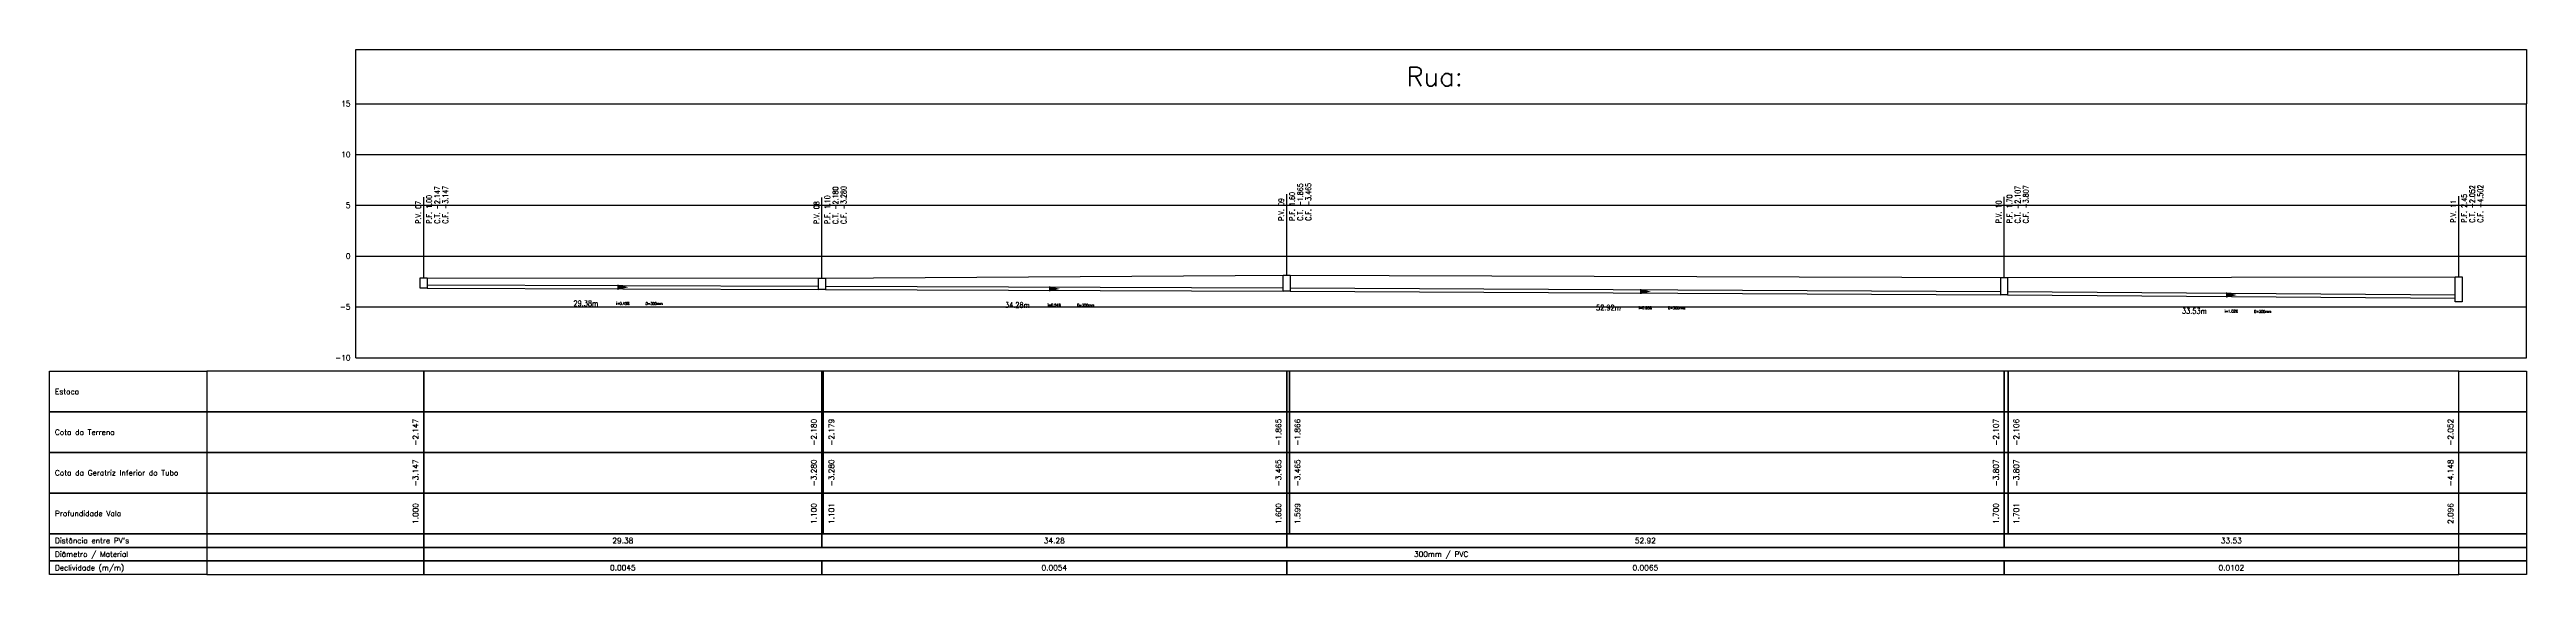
# Model space of a CAD drawing. Extents: x -6997814 to 14282083, y -16 to 289481930.
# Drawn here: x -22.6 to 160.1, y -16 to 22.8 of the extents above; entities that cross this region are included whole.
import ezdxf
from ezdxf.enums import TextEntityAlignment as Align

# ---------------------------------------------------------------- set-up
doc = ezdxf.new("R2010")
doc.units = 0
doc.header["$LTSCALE"] = 6.5
for name, color, linetype in [('PS_IND_COMPRIMENTO', 7, 'CONTINUOUS'), ('PS_IND_DIAMETRO', 7, 'CONTINUOUS'), ('PS_IND_FLUXO', 3, 'CONTINUOUS'), ('PS_IND_INCLINACAO', 7, 'CONTINUOUS'), ('PS_PERFIL_CAIXAS', 7, 'CONTINUOUS'), ('PS_PERFIL_COTA_LIN', 7, 'CONTINUOUS'), ('PS_PERFIL_COTA_TXT', 5, 'CONTINUOUS'), ('PS_PERFIL_GRADE', 8, 'CONTINUOUS'), ('PS_PERFIL_TERRENO', 3, 'CONTINUOUS'), ('PS_PERFIL_TITULOS', 5, 'CONTINUOUS'), ('PS_PERFIL_TUBO', 7, 'CONTINUOUS'), ('PS_PONTOS_IDENTIFICACAO_LIN', 7, 'CONTINUOUS'), ('PS_PONTOS_IDENTIFICACAO_TXT', 7, 'CONTINUOUS')]:
    doc.layers.add(name, color=color, linetype=linetype)
doc.styles.add('ROMANS', font='romans.shx')

# ---------------------------------------------------------------- blocks, each defined once
blk = doc.blocks.new('*U199')
at = {"layer": 'PS_PERFIL_GRADE', "linetype": 'Continuous', "lineweight": -2}
for p, q in [((0, 0), (0, 18.75)), ((0, 18.75), (160.12, 18.75)), ((160.12, 0), (160.12, 18.75)), ((0, 15), (160.12, 15)), ((0, 11.25), (160.12, 11.25)), ((0, 7.5), (160.12, 7.5)), ((0, 3.75), (160.12, 3.75)), ((0, 0), (160.12, 0))]:
    blk.add_line(p, q, dxfattribs=at)
blk.add_lwpolyline([(0, 18.75), (0, 22.75), (160.12, 22.75), (160.12, 18.75)], dxfattribs=at)
at = {"layer": 'PS_PERFIL_GRADE', "lineweight": -2, "style": 'ROMANS'}
for s, p in [('15', (-0.4, 18.75)), ('10', (-0.4, 15)), ('5', (-0.4, 11.25)), ('0', (-0.4, 7.5)), ('-5', (-0.4, 3.75)), ('-10', (-0.4, 0))]:
    blk.add_text(s, height=0.4, dxfattribs=at).set_placement(p, align=Align.MIDDLE_RIGHT)

msp = doc.modelspace()

# ---------------------------------------------------------------- linework, layer by layer
at = {"layer": 'PS_IND_FLUXO', "lineweight": -2}
for points in [[(19.29007, 5.20376, 0.4, 0, 0), (20.09007, 5.20099, 0, 0, 0)], [(51.12084, 5.08477, 0.4, 0, 0), (51.92083, 5.08148, 0, 0, 0)], [(94.72378, 4.88764, 0.4, 0, 0), (95.52377, 4.88373, 0, 0, 0)], [(137.95268, 4.63277, 0.4, 0, 0), (138.75265, 4.62658, 0, 0, 0)]]:
    msp.add_lwpolyline(points, format="xyseb", dxfattribs=at)
at = {"layer": 'PS_PERFIL_CAIXAS', "linetype": 'Continuous', "lineweight": -2}
for points in [[(4.75, 5.88975), (5.25, 5.88975), (5.25, 5.13975), (4.75, 5.13975)], [(34.13014, 5.865), (34.63014, 5.865), (34.63014, 5.04), (34.13014, 5.04)], [(68.41154, 6.10125), (68.91154, 6.10125), (68.91154, 4.90125), (68.41154, 4.90125)], [(121.33601, 5.92012), (121.83601, 5.92012), (121.83601, 4.64512), (121.33601, 4.64512)], [(154.86932, 5.96122), (155.36932, 5.96122), (155.36932, 4.12372), (154.86932, 4.12372)]]:
    msp.add_lwpolyline(points, close=True, dxfattribs=at)
at = {"layer": 'PS_PERFIL_COTA_LIN', "linetype": 'Continuous', "lineweight": -2}
for points in [[(-11, -1), (-11, -4), (-22.6, -4), (-22.6, -1)], [(-11, -1), (-11, -4), (5, -4), (5, -1)], [(5, -1), (5, -4), (34.38014, -4), (34.38014, -1)], [(34.38014, -1), (34.38014, -4), (34.48014, -4), (34.48014, -1)], [(34.48014, -1), (34.48014, -4), (68.66154, -4), (68.66154, -1)], [(68.66154, -1), (68.66154, -4), (68.86154, -4), (68.86154, -1)], [(68.86154, -1), (68.86154, -4), (121.58601, -4), (121.58601, -1)], [(121.58601, -1), (121.58601, -4), (121.88601, -4), (121.88601, -1)], [(121.88601, -1), (121.88601, -4), (155.11932, -4), (155.11932, -1)], [(160.11932, -1), (160.11932, -4), (155.11932, -4), (155.11932, -1)], [(-11, -4), (-11, -7), (-22.6, -7), (-22.6, -4)], [(-11, -4), (-11, -7), (5, -7), (5, -4)], [(5, -4), (5, -7), (34.38014, -7), (34.38014, -4)], [(34.38014, -4), (34.38014, -7), (34.48014, -7), (34.48014, -4)], [(34.48014, -4), (34.48014, -7), (68.66154, -7), (68.66154, -4)], [(68.66154, -4), (68.66154, -7), (68.86154, -7), (68.86154, -4)], [(68.86154, -4), (68.86154, -7), (121.58601, -7), (121.58601, -4)], [(121.58601, -4), (121.58601, -7), (121.88601, -7), (121.88601, -4)], [(121.88601, -4), (121.88601, -7), (155.11932, -7), (155.11932, -4)], [(160.11932, -4), (160.11932, -7), (155.11932, -7), (155.11932, -4)], [(-11, -7), (-11, -10), (-22.6, -10), (-22.6, -7)], [(-11, -7), (-11, -10), (5, -10), (5, -7)], [(5, -7), (5, -10), (34.38014, -10), (34.38014, -7)], [(34.38014, -7), (34.38014, -10), (34.48014, -10), (34.48014, -7)], [(34.48014, -7), (34.48014, -10), (68.66154, -10), (68.66154, -7)], [(68.66154, -7), (68.66154, -10), (68.86154, -10), (68.86154, -7)], [(68.86154, -7), (68.86154, -10), (121.58601, -10), (121.58601, -7)], [(121.58601, -7), (121.58601, -10), (121.88601, -10), (121.88601, -7)], [(121.88601, -7), (121.88601, -10), (155.11932, -10), (155.11932, -7)], [(160.11932, -7), (160.11932, -10), (155.11932, -10), (155.11932, -7)], [(-11, -10), (-11, -13), (-22.6, -13), (-22.6, -10)], [(-11, -10), (-11, -13), (5, -13), (5, -10)], [(5, -10), (5, -13), (34.38014, -13), (34.38014, -10)], [(34.38014, -10), (34.38014, -13), (34.48014, -13), (34.48014, -10)], [(34.48014, -10), (34.48014, -13), (68.66154, -13), (68.66154, -10)], [(68.66154, -10), (68.66154, -13), (68.86154, -13), (68.86154, -10)], [(68.86154, -10), (68.86154, -13), (121.58601, -13), (121.58601, -10)], [(121.58601, -10), (121.58601, -13), (121.88601, -13), (121.88601, -10)], [(121.88601, -10), (121.88601, -13), (155.11932, -13), (155.11932, -10)], [(160.11932, -10), (160.11932, -13), (155.11932, -13), (155.11932, -10)], [(-11, -13), (-11, -14), (-22.6, -14), (-22.6, -13)], [(-11, -14), (-11, -15), (-22.6, -15), (-22.6, -14)], [(-11, -13), (-11, -14), (5, -14), (5, -13)], [(-11, -14), (-11, -15), (5, -15), (5, -14)], [(5, -13), (5, -14), (34.38014, -14), (34.38014, -13)], [(5, -14), (5, -15), (155.11932, -15), (155.11932, -14)], [(34.38014, -13), (34.38014, -14), (68.66154, -14), (68.66154, -13)], [(68.66154, -13), (68.66154, -14), (121.58601, -14), (121.58601, -13)], [(121.58601, -13), (121.58601, -14), (155.11932, -14), (155.11932, -13)], [(160.11932, -13), (160.11932, -14), (155.11932, -14), (155.11932, -13)], [(160.11932, -14), (160.11932, -15), (155.11932, -15), (155.11932, -14)], [(-11, -15), (-11, -16), (-22.6, -16), (-22.6, -15)], [(-11, -15), (-11, -16), (5, -16), (5, -15)], [(5, -15), (5, -16), (34.38014, -16), (34.38014, -15)], [(34.38014, -15), (34.38014, -16), (68.66154, -16), (68.66154, -15)], [(68.66154, -15), (68.66154, -16), (121.58601, -16), (121.58601, -15)], [(121.58601, -15), (121.58601, -16), (155.11932, -16), (155.11932, -15)], [(160.11932, -15), (160.11932, -16), (155.11932, -16), (155.11932, -15)]]:
    msp.add_lwpolyline(points, close=True, dxfattribs=at)
for points in [[(-11, -14), (5, -14)], [(5, -13), (34.38014, -13)], [(5, -14), (34.38014, -14)], [(5, -14), (34.38014, -14)], [(34.38014, -14), (34.48014, -14)], [(34.48014, -13), (68.66154, -13)], [(34.48014, -14), (68.66154, -14)], [(34.48014, -14), (68.66154, -14)], [(68.66154, -14), (68.86154, -14)], [(68.86154, -13), (121.58601, -13)], [(68.86154, -14), (121.58601, -14)], [(68.86154, -14), (121.58601, -14)], [(121.88601, -13), (155.11932, -13)], [(121.88601, -14), (155.11932, -14)], [(121.88601, -14), (155.11932, -14)], [(-11, -15), (5, -15)], [(5, -15), (34.38014, -15)], [(5, -15), (34.38014, -15)], [(5, -16), (34.38014, -16)], [(34.38014, -15), (34.48014, -15)], [(34.48014, -15), (68.66154, -15)], [(34.48014, -15), (68.66154, -15)], [(34.48014, -16), (68.66154, -16)], [(68.66154, -15), (68.86154, -15)], [(68.86154, -15), (121.58601, -15)], [(68.86154, -15), (121.58601, -15)], [(68.86154, -16), (121.58601, -16)], [(121.88601, -15), (155.11932, -15)], [(121.88601, -15), (155.11932, -15)], [(121.88601, -16), (155.11932, -16)]]:
    msp.add_lwpolyline(points, dxfattribs=at)
at = {"layer": 'PS_PERFIL_TERRENO', "linetype": 'Continuous', "lineweight": -2}
msp.add_lwpolyline([(5, 5.88975), (34.38014, 5.865), (68.66154, 6.10125), (121.58601, 5.92012), (155.11932, 5.96122)], dxfattribs=at)
at = {"layer": 'PS_PERFIL_TUBO', "linetype": 'Continuous', "lineweight": -2}
for points in [[(5.25, 5.13975), (34.13014, 5.04), (34.13014, 5.265), (5.25, 5.36475)], [(34.63014, 5.04), (68.41154, 4.90125), (68.41154, 5.12625), (34.63014, 5.265)], [(68.91154, 4.90125), (121.33601, 4.64512), (121.33601, 4.87012), (68.91154, 5.12625)], [(121.83601, 4.64512), (154.86932, 4.38922), (154.86932, 4.61422), (121.83601, 4.87012)]]:
    msp.add_lwpolyline(points, close=True, dxfattribs=at)
at = {"layer": 'PS_PONTOS_IDENTIFICACAO_LIN', "linetype": 'Continuous', "lineweight": -2}
for points in [[(5, 5.88975), (5, 9.88975), (5, 11.84975)], [(34.38014, 5.865), (34.38014, 9.865), (34.38014, 11.825)], [(68.66154, 6.10125), (68.66154, 10.10125), (68.66154, 12.06125)], [(121.58601, 5.92012), (121.58601, 9.92012), (121.58601, 11.88012)], [(155.11932, 5.96122), (155.11932, 9.96122), (155.11932, 11.92122)]]:
    msp.add_lwpolyline(points, dxfattribs=at)

# ---------------------------------------------------------------- block references
at = {"layer": 'PS_PERFIL_GRADE', "lineweight": -2}
msp.add_blockref('*U199', (0, 0), dxfattribs=at)

# ---------------------------------------------------------------- texts
at = {"layer": 'PS_IND_COMPRIMENTO', "lineweight": -2, "style": 'ROMANS', "width": 0.8}
for s, rotation, p in [('29.38m', 359.8021051, (16.96594, 4.01178)), ('34.28m', 359.7646709, (48.79593, 3.89431)), ('52.92m', 359.720078, (92.39794, 3.69899)), ('33.53m', 359.5561543, (135.62345, 3.45078))]:
    msp.add_text(s, height=0.4, rotation=rotation, dxfattribs=at).set_placement(p, align=Align.MIDDLE_CENTER)
at = {"layer": 'PS_IND_DIAMETRO', "lineweight": -2, "style": 'ROMANS', "width": 0.8}
for rotation, p in [(359.8021051, (22.00591, 3.99437)), (359.7646709, (53.83589, 3.87361)), (359.720078, (97.43788, 3.67437)), (359.5561543, (140.6633, 3.41174))]:
    msp.add_text('D=300mm', height=0.2, rotation=rotation, dxfattribs=at).set_placement(p, align=Align.MIDDLE_CENTER)
at = {"layer": 'PS_IND_INCLINACAO', "lineweight": -2, "style": 'ROMANS', "width": 0.8}
for s, rotation, p in [('i=0.45%', 359.8021051, (19.68592, 4.00238)), ('i=0.54%', 359.7646709, (51.51591, 3.88314)), ('i=0.65%', 359.720078, (95.11791, 3.6857)), ('i=1.02%', 359.5561543, (138.34337, 3.42971))]:
    msp.add_text(s, height=0.2, rotation=rotation, dxfattribs=at).set_placement(p, align=Align.MIDDLE_CENTER)
at = {"layer": 'PS_PERFIL_COTA_TXT', "lineweight": -2, "style": 'ROMANS'}
for s, p in [('Estaca', (-22.2, -2.5)), ('Cota do Terreno', (-22.2, -5.5)), ('Cota da Geratriz Inferior do Tubo', (-22.2, -8.5)), ('Profundidade Vala', (-22.2, -11.5)), ("Distância entre PV's", (-22.2, -13.5)), ('Diâmetro / Material', (-22.2, -14.5)), ('Declividade (m/m)', (-22.2, -15.5))]:
    msp.add_text(s, height=0.4, dxfattribs=at).set_placement(p, align=Align.MIDDLE_LEFT)
for s, p in [('-2.147', (4.6, -5.5)), ('-2.180', (33.98014, -5.5)), ('-1.865', (68.26154, -5.5)), ('-2.107', (121.18601, -5.5)), ('-2.052', (154.71932, -5.5)), ('-3.147', (4.6, -8.5)), ('-3.280', (33.98014, -8.5)), ('-3.465', (68.26154, -8.5)), ('-3.807', (121.18601, -8.5)), ('-4.148', (154.71932, -8.5)), ('1.000', (4.6, -11.5)), ('1.100', (33.98014, -11.5)), ('1.600', (68.26154, -11.5)), ('1.700', (121.18601, -11.5)), ('2.096', (154.71932, -11.5))]:
    msp.add_text(s, height=0.4, rotation=90, dxfattribs=at).set_placement(p, align=Align.CENTER)
for s, p in [('-2.179', (34.88014, -5.5)), ('-1.866', (69.26154, -5.5)), ('-2.106', (122.28601, -5.5)), ('-3.280', (34.88014, -8.5)), ('-3.465', (69.26154, -8.5)), ('-3.807', (122.28601, -8.5)), ('1.101', (34.88014, -11.5)), ('1.599', (69.26154, -11.5)), ('1.701', (122.28601, -11.5))]:
    msp.add_text(s, height=0.4, rotation=90, dxfattribs=at).set_placement(p, align=Align.TOP_CENTER)
for s, p in [('29.38', (19.69007, -13.5)), ('34.28', (51.52084, -13.5)), ('300mm / PVC', (80.05966, -14.5)), ('52.92', (95.12377, -13.5)), ('33.53', (138.35266, -13.5)), ('0.0045', (19.69007, -15.5)), ('0.0054', (51.52084, -15.5)), ('0.0065', (95.12377, -15.5)), ('0.0102', (138.35266, -15.5))]:
    msp.add_text(s, height=0.4, dxfattribs=at).set_placement(p, align=Align.MIDDLE_CENTER)
at = {"layer": 'PS_PERFIL_TITULOS', "lineweight": -2, "style": 'ROMANS'}
msp.add_text('Rua: ', height=1.4, dxfattribs=at).set_placement((80.05966, 20.75), align=Align.MIDDLE_CENTER)
at = {"layer": 'PS_PONTOS_IDENTIFICACAO_TXT', "lineweight": -2, "style": 'ROMANS', "width": 0.7}
for s, p in [('P.V. 07', (4.8, 9.88975)), ('P.F. 1.00', (5.6, 9.88975)), ('C.T. -2.147', (6.2, 9.88975)), ('C.F. -3.147', (6.8, 9.88975)), ('P.V. 08', (34.18014, 9.865)), ('P.F. 1.10', (34.98014, 9.865)), ('C.T. -2.180', (35.58014, 9.865)), ('C.F. -3.280', (36.18014, 9.865)), ('P.V. 09', (68.46154, 10.10125)), ('P.F. 1.60', (69.26154, 10.10125)), ('C.T. -1.865', (69.86154, 10.10125)), ('C.F. -3.465', (70.46154, 10.10125)), ('P.V. 10', (121.38601, 9.92012)), ('P.F. 1.70', (122.18601, 9.92012)), ('C.T. -2.107', (122.78601, 9.92012)), ('C.F. -3.807', (123.38601, 9.92012)), ('P.V. 11', (154.91932, 9.96122)), ('P.F. 2.45', (155.71932, 9.96122)), ('C.T. -2.052', (156.31932, 9.96122)), ('C.F. -4.502', (156.91932, 9.96122))]:
    msp.add_text(s, height=0.4, rotation=90, dxfattribs=at).set_placement(p)

doc.saveas('drawing.dxf')
